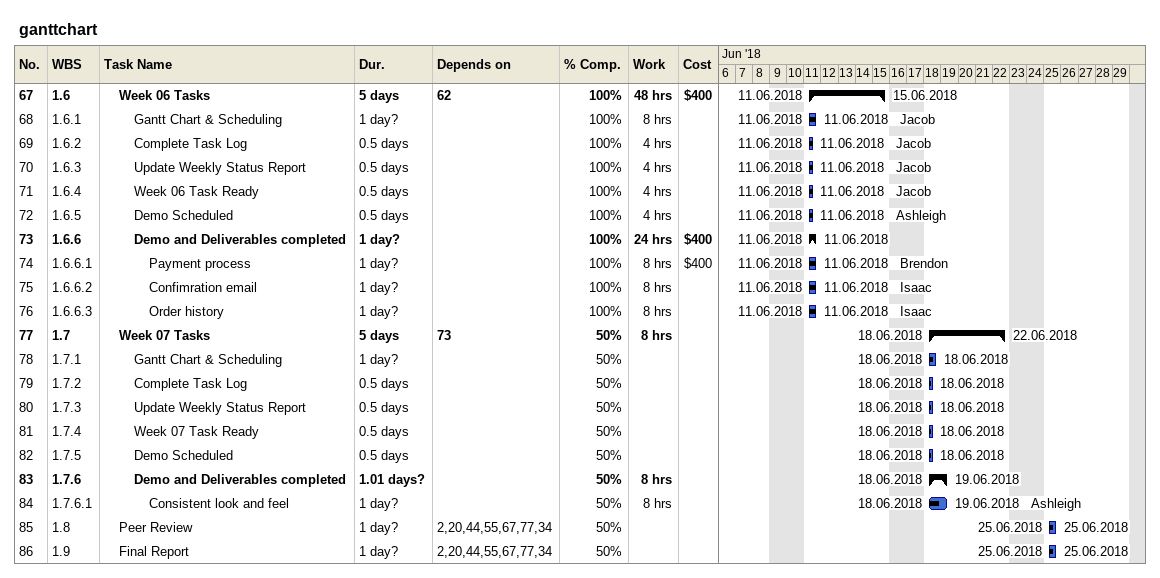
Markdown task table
ganttchart

| ID | WBS | Task | Duration | Start | Finish | Predecessors | Resources | % complete | Work (h) | Cost ($) |
|---|---|---|---|---|---|---|---|---|---|---|
| 67 | 1.6 | **Week 06 Tasks** | 5d | 2018-06-11 | 2018-06-15 | 62 |  | 100 | 48 | 400 |
| 68 | 1.6.1 | Gantt Chart & Scheduling | 1d? | 2018-06-11 | 2018-06-11 |  | Jacob | 100 | 8 |  |
| 69 | 1.6.2 | Complete Task Log | 0.5d | 2018-06-11 | 2018-06-11 |  | Jacob | 100 | 4 |  |
| 70 | 1.6.3 | Update Weekly Status Report | 0.5d | 2018-06-11 | 2018-06-11 |  | Jacob | 100 | 4 |  |
| 71 | 1.6.4 | Week 06 Task Ready | 0.5d | 2018-06-11 | 2018-06-11 |  | Jacob | 100 | 4 |  |
| 72 | 1.6.5 | Demo Scheduled | 0.5d | 2018-06-11 | 2018-06-11 |  | Ashleigh | 100 | 4 |  |
| 73 | 1.6.6 | **Demo and Deliverables completed** | 1d? | 2018-06-11 | 2018-06-11 |  |  | 100 | 24 | 400 |
| 74 | 1.6.6.1 | Payment process | 1d? | 2018-06-11 | 2018-06-11 |  | Brendon | 100 | 8 | 400 |
| 75 | 1.6.6.2 | Confimration email | 1d? | 2018-06-11 | 2018-06-11 |  | Isaac | 100 | 8 |  |
| 76 | 1.6.6.3 | Order history | 1d? | 2018-06-11 | 2018-06-11 |  | Isaac | 100 | 8 |  |
| 77 | 1.7 | **Week 07 Tasks** | 5d | 2018-06-18 | 2018-06-22 | 73 |  | 50 | 8 |  |
| 78 | 1.7.1 | Gantt Chart & Scheduling | 1d? | 2018-06-18 | 2018-06-18 |  |  | 50 |  |  |
| 79 | 1.7.2 | Complete Task Log | 0.5d | 2018-06-18 | 2018-06-18 |  |  | 50 |  |  |
| 80 | 1.7.3 | Update Weekly Status Report | 0.5d | 2018-06-18 | 2018-06-18 |  |  | 50 |  |  |
| 81 | 1.7.4 | Week 07 Task Ready | 0.5d | 2018-06-18 | 2018-06-18 |  |  | 50 |  |  |
| 82 | 1.7.5 | Demo Scheduled | 0.5d | 2018-06-18 | 2018-06-18 |  |  | 50 |  |  |
| 83 | 1.7.6 | **Demo and Deliverables completed** | 1.01d? | 2018-06-18 | 2018-06-19 |  |  | 50 | 8 |  |
| 84 | 1.7.6.1 | Consistent look and feel | 1d? | 2018-06-18 | 2018-06-19 |  | Ashleigh | 50 | 8 |  |
| 85 | 1.8 | Peer Review | 1d? | 2018-06-25 | 2018-06-25 | 2, 20, 44, 55, 67, 77, 34 |  | 50 |  |  |
| 86 | 1.9 | Final Report | 1d? | 2018-06-25 | 2018-06-25 | 2, 20, 44, 55, 67, 77, 34 |  | 50 |  |  |
